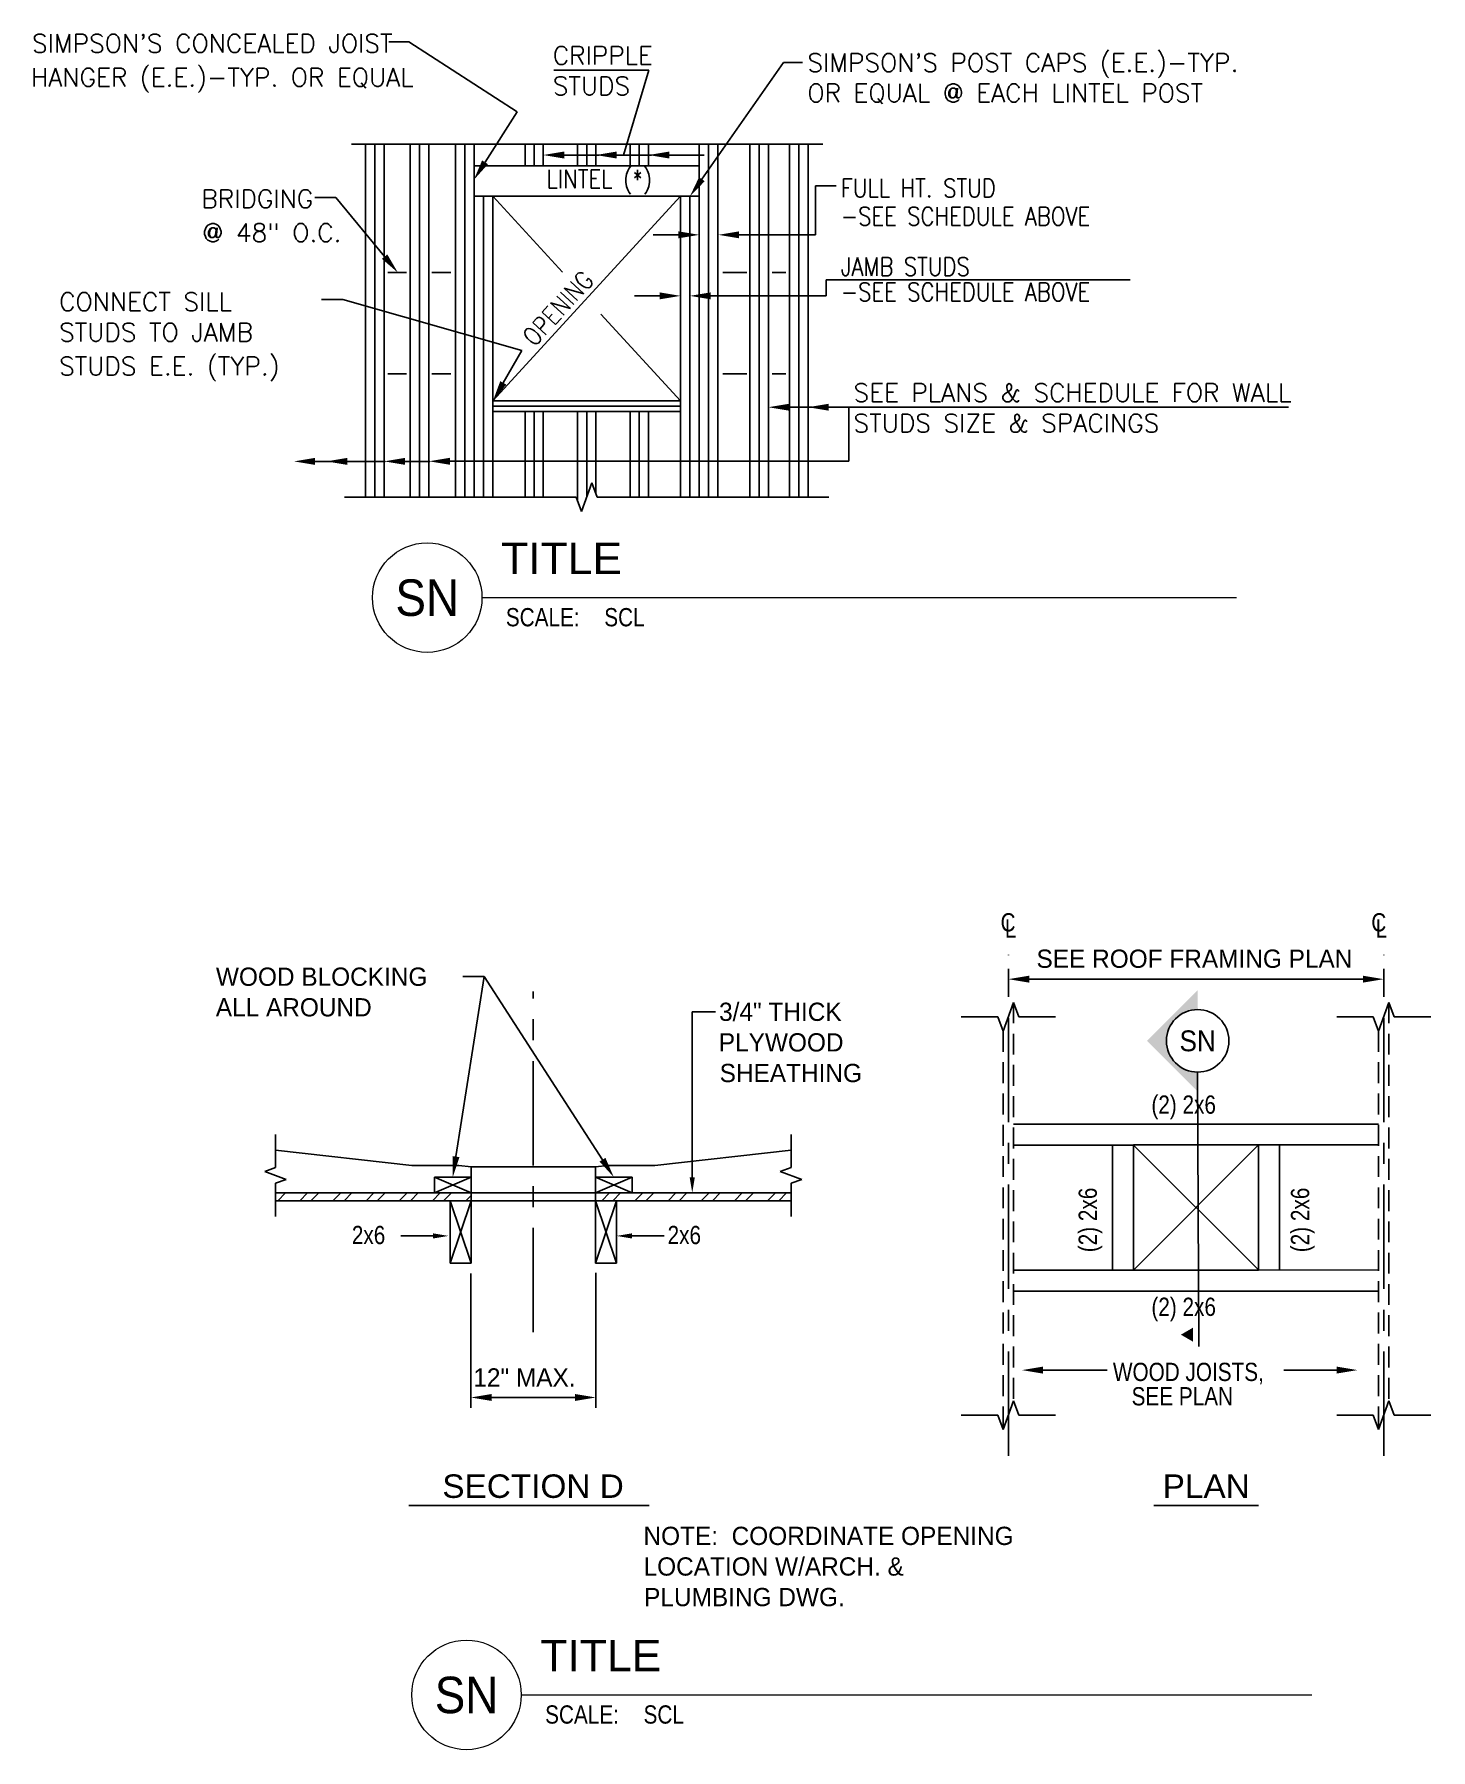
# Model space of a CAD drawing. Extents: x 4834 to 83801, y -13735 to 32221.
# Drawn here: x 10721 to 10855, y -4759.3 to -4594.9 of the extents above; entities that cross this region are included whole.
import ezdxf
from ezdxf.enums import TextEntityAlignment as Align

# ---------------------------------------------------------------- set-up
doc = ezdxf.new("R2010")
doc.units = 0
doc.header["$LTSCALE"] = 8
doc.header["$MEASUREMENT"] = 0
for name, pattern in [('CENTER', [2, 1.25, -0.25, 0.25, -0.25]), ('CENTER2', [1.125, 0.75, -0.125, 0.125, -0.125]), ('HIDDEN', [0.375, 0.25, -0.125])]:
    doc.linetypes.add(name, pattern=pattern)
doc.layers.get('0').update_dxf_attribs({"lineweight": 9})
for name, color, linetype in [('S-ANNO-TEXT', 50, 'Continuous'), ('S-DIMS', 2, 'Continuous'), ('S-GRID', 9, 'CENTER2'), ('S-MARK', 3, 'Continuous'), ('S-OPNG', 2, 'Continuous'), ('S-SECT-CSTL', 71, 'Continuous'), ('S-SECT-ELEV', 1, 'Continuous'), ('S-SECT-MISC', 134, 'Continuous'), ('s-text', 6, 'Continuous')]:
    doc.layers.add(name, color=color, linetype=linetype)
doc.styles.add('RomanS', font='romans.shx')
doc.styles.get("Standard").update_dxf_attribs({"font": 'stylu.ttf'})

msp = doc.modelspace()

# ---------------------------------------------------------------- hatches: boundary and pattern name
at = {"layer": 'S-MARK'}
msp.add_hatch(color=3, dxfattribs=at).paths.add_polyline_path([(10827.75561, -4691.36768), (10832.60385, -4696.21593), (10832.60385, -4694.36768, -1), (10832.60385, -4688.36768), (10832.60385, -4686.51944)])

# ---------------------------------------------------------------- linework, layer by layer
at = {"color": 160}
for p, q in [((10763.95684, -4648.87959), (10836.3376, -4648.87959)), ((10767.72588, -4754.07347), (10843.54035, -4754.07347))]:
    msp.add_line(p, q, dxfattribs=at)
for centre in [(10758.71088, -4648.87959), (10762.47993, -4754.07347)]:
    msp.add_circle(centre, 5.25, dxfattribs=at)
at = {"layer": 'S-ANNO-TEXT'}
for p, q in [((10756.96161, -4595.59871), (10755.03452, -4595.59871)), ((10767.34303, -4602.30786), (10756.96161, -4595.59871)), ((10785.05167, -4608.76854), (10792.89678, -4597.56593)), ((10792.89678, -4597.56593), (10794.70371, -4597.56593)), ((10779.96741, -4598.31123), (10770.83769, -4598.31123)), ((10777.52883, -4606.47259), (10779.96741, -4598.31123)), ((10764.25438, -4607.14498), (10767.34303, -4602.30786)), ((10771.84491, -4606.44838), (10775.19541, -4606.44838)), ((10776.88307, -4606.44838), (10780.23358, -4606.44838)), ((10781.92124, -4606.44838), (10785.27175, -4606.44838)), ((10795.93455, -4614.09976), (10795.93455, -4609.38811)), ((10795.93455, -4609.38811), (10797.92548, -4609.38811)), ((10749.93375, -4610.52247), (10747.94449, -4610.52247)), ((10754.62586, -4616.18823), (10749.93375, -4610.52247)), ((10782.79887, -4614.09868), (10780.38924, -4614.09868)), ((10788.62454, -4614.09976), (10795.93455, -4614.09976)), ((10796.96941, -4619.95077), (10796.96941, -4618.42889)), ((10796.96941, -4618.42889), (10826.12618, -4618.42889)), ((10750.61839, -4620.28233), (10748.5735, -4620.28233)), ((10767.7954, -4625.18669), (10750.61839, -4620.28233)), ((10781.00849, -4619.94888), (10778.59886, -4619.94888)), ((10785.90443, -4619.95077), (10796.96941, -4619.95077)), ((10766.00634, -4628.29087), (10767.7954, -4625.18669)), ((10793.4288, -4630.62538), (10795.59917, -4630.62538)), ((10797.22888, -4630.62538), (10799.39926, -4630.62538)), ((10799.15428, -4635.80932), (10799.15428, -4630.62271)), ((10799.15428, -4630.62271), (10841.30952, -4630.62271)), ((10747.93694, -4635.81636), (10750.0253, -4635.81636)), ((10751.03728, -4635.81636), (10754.67884, -4635.81636)), ((10756.58866, -4635.81636), (10758.96203, -4635.81636)), ((10760.88318, -4635.80932), (10799.15428, -4635.80932)), ((10814.44584, -4685.25628), (10814.44584, -4684.45468)), ((10850.44584, -4685.25628), (10850.44584, -4684.45468)), ((10816.44584, -4685.45468), (10848.44584, -4685.45468))]:
    msp.add_line(p, q, dxfattribs=at)
for points in [[(10771.84491, -4606.78172), (10769.84491, -4606.44838), (10771.84491, -4606.11505)], [(10776.88307, -4606.78172), (10774.88307, -4606.44838), (10776.88307, -4606.11505)], [(10781.92124, -4606.78172), (10779.92124, -4606.44838), (10781.92124, -4606.11505)], [(10764.53532, -4607.32437), (10763.17803, -4608.83065), (10763.97343, -4606.96559)], [(10785.32471, -4608.95975), (10783.90443, -4610.40678), (10784.77863, -4608.57733)], [(10782.79887, -4613.76535), (10784.79887, -4614.09868), (10782.79887, -4614.43202)], [(10788.62454, -4614.4331), (10786.62454, -4614.09976), (10788.62454, -4613.76643)], [(10754.88258, -4615.97563), (10755.90151, -4617.7286), (10754.36913, -4616.40084)], [(10781.00849, -4619.61555), (10783.00849, -4619.94888), (10781.00849, -4620.28221)], [(10785.90443, -4620.2841), (10783.90443, -4619.95077), (10785.90443, -4619.61744)], [(10766.29514, -4628.45731), (10765.00766, -4630.02368), (10765.71754, -4628.12442)], [(10793.4288, -4630.95871), (10791.4288, -4630.62538), (10793.4288, -4630.29205)], [(10797.22888, -4630.95871), (10795.22888, -4630.62538), (10797.22888, -4630.29205)], [(10747.93694, -4636.1497), (10745.93694, -4635.81636), (10747.93694, -4635.48303)], [(10751.03728, -4636.1497), (10749.03728, -4635.81636), (10751.03728, -4635.48303)], [(10756.58866, -4636.1497), (10754.58866, -4635.81636), (10756.58866, -4635.48303)], [(10760.88318, -4636.14266), (10758.88318, -4635.80932), (10760.88318, -4635.47599)]]:
    msp.add_solid(points, dxfattribs=at)
at = {"layer": 'S-ANNO-TEXT', "lineweight": 40}
for points in [[(10816.44584, -4685.12135), (10816.44584, -4685.78801), (10814.44584, -4685.45468)], [(10848.44584, -4685.12135), (10848.44584, -4685.78801), (10850.44584, -4685.45468)]]:
    msp.add_solid(points, dxfattribs=at)
at = {"layer": 'S-DIMS'}
for p, q in [((10762.884, -4713.68774), (10762.884, -4726.55768)), ((10774.884, -4713.60897), (10774.884, -4726.55768)), ((10764.884, -4725.55768), (10772.884, -4725.55768))]:
    msp.add_line(p, q, dxfattribs=at)
at = {"layer": 'S-DIMS', "lineweight": 40}
for points in [[(10764.884, -4725.22435), (10764.884, -4725.89102), (10762.884, -4725.55768)], [(10772.884, -4725.22435), (10772.884, -4725.89102), (10774.884, -4725.55768)]]:
    msp.add_solid(points, dxfattribs=at)
at = {"layer": 'S-GRID', "linetype": 'CENTER'}
for p, q in [((10814.44584, -4731.15321), (10814.44584, -4683.13603)), ((10850.44584, -4731.15321), (10850.44584, -4683.13603)), ((10768.884, -4719.30602), (10768.884, -4686.65039))]:
    msp.add_line(p, q, dxfattribs=at)
at = {"layer": 'S-MARK', "color": 160}
for p, q in [((10832.60385, -4694.36768), (10832.71841, -4720.67586)), ((10756.93975, -4735.9271), (10779.9923, -4735.9271)), ((10828.41127, -4735.9271), (10838.4527, -4735.9271))]:
    msp.add_line(p, q, dxfattribs=at)
at = {"layer": 'S-MARK', "color": 202}
msp.add_circle((10832.60385, -4691.36768), 3, dxfattribs=at)
at = {"layer": 'S-MARK', "color": 3}
msp.add_solid([(10832.16327, -4720.21286), (10830.99413, -4719.53786), (10832.16327, -4718.86286)], dxfattribs=at)
at = {"layer": 'S-OPNG'}
for p, q in [((10826.44584, -4701.34027), (10826.44584, -4713.34027)), ((10838.44584, -4701.34027), (10826.44584, -4701.34027)), ((10838.44584, -4713.34027), (10838.44584, -4701.34027)), ((10826.44584, -4713.34027), (10838.44584, -4713.34027))]:
    msp.add_line(p, q, dxfattribs=at)
at = {"layer": 'S-SECT-CSTL'}
for p, q in [((10813.94584, -4690.42509), (10814.94584, -4687.67761)), ((10814.94584, -4687.67761), (10815.44584, -4689.05135)), ((10849.94584, -4690.42509), (10850.94584, -4687.67761)), ((10850.94584, -4687.67761), (10851.44584, -4689.05135)), ((10809.93647, -4689.05135), (10813.44584, -4689.05135)), ((10813.44584, -4689.05135), (10813.94584, -4690.42509)), ((10815.44584, -4689.05135), (10818.9552, -4689.05135)), ((10845.93647, -4689.05135), (10849.44584, -4689.05135)), ((10849.44584, -4689.05135), (10849.94584, -4690.42509)), ((10851.44584, -4689.05135), (10854.9552, -4689.05135)), ((10813.94584, -4728.61369), (10814.94584, -4725.86621)), ((10814.94584, -4725.86621), (10815.44584, -4727.23995)), ((10849.94584, -4728.61369), (10850.94584, -4725.86621)), ((10850.94584, -4725.86621), (10851.44584, -4727.23995)), ((10809.93647, -4727.23995), (10813.44584, -4727.23995)), ((10813.44584, -4727.23995), (10813.94584, -4728.61369)), ((10815.44584, -4727.23995), (10818.9552, -4727.23995)), ((10845.93647, -4727.23995), (10849.44584, -4727.23995)), ((10849.44584, -4727.23995), (10849.94584, -4728.61369)), ((10851.44584, -4727.23995), (10854.9552, -4727.23995))]:
    msp.add_line(p, q, dxfattribs=at)
at = {"layer": 'S-SECT-CSTL', "color": 2, "linetype": 'HIDDEN'}
for p, q in [((10814.94771, -4687.68276), (10814.94771, -4725.87136)), ((10850.94771, -4687.68276), (10850.94771, -4725.87136)), ((10813.94396, -4690.41994), (10813.94396, -4728.60854)), ((10849.94396, -4690.41994), (10849.94396, -4728.60854))]:
    msp.add_line(p, q, dxfattribs=at)
at = {"layer": 'S-SECT-CSTL', "color": 2, "linetype": 'Continuous'}
for p, q in [((10849.94396, -4699.35794), (10814.94771, -4699.35794)), ((10826.44584, -4701.36543), (10814.94771, -4701.36543)), ((10824.43834, -4701.36543), (10824.43834, -4713.36768)), ((10826.44584, -4701.36543), (10826.44584, -4713.36768)), ((10838.44584, -4701.32844), (10849.94396, -4701.34027)), ((10838.44584, -4701.32844), (10838.44584, -4713.33068)), ((10840.45333, -4701.32844), (10840.45333, -4713.33068)), ((10826.44584, -4713.36768), (10814.94771, -4713.36768)), ((10838.44584, -4713.33068), (10849.94396, -4713.33964)), ((10849.94396, -4715.37517), (10814.94771, -4715.37517))]:
    msp.add_line(p, q, dxfattribs=at)
at = {"layer": 'S-SECT-ELEV'}
for p, q in [((10751.45003, -4605.39937), (10796.66439, -4605.39937)), ((10752.77963, -4639.26058), (10752.77963, -4605.39937)), ((10753.67556, -4639.26058), (10753.67556, -4605.39937)), ((10754.57149, -4639.26058), (10754.57149, -4605.39937)), ((10757.08735, -4639.26058), (10757.08735, -4605.39937)), ((10757.98328, -4639.26058), (10757.98328, -4605.39937)), ((10758.87922, -4639.26058), (10758.87922, -4605.39937)), ((10761.42392, -4639.26058), (10761.42392, -4605.39937)), ((10762.31985, -4639.26058), (10762.31985, -4605.39937)), ((10763.21579, -4639.26058), (10763.21579, -4605.39937)), ((10768.09491, -4605.39937), (10768.09491, -4607.4974)), ((10768.96991, -4605.39937), (10768.96991, -4607.4974)), ((10769.84491, -4605.39937), (10769.84491, -4607.4974)), ((10773.13307, -4605.39937), (10773.13307, -4607.4974)), ((10774.00807, -4605.39937), (10774.00807, -4607.4974)), ((10774.88307, -4605.39937), (10774.88307, -4607.4974)), ((10778.17124, -4605.39937), (10778.17124, -4607.4974)), ((10779.04624, -4605.39937), (10779.04624, -4607.4974)), ((10779.92124, -4605.39937), (10779.92124, -4607.4974)), ((10784.80036, -4639.26058), (10784.80036, -4605.39937)), ((10785.69629, -4639.26058), (10785.69629, -4605.39937)), ((10786.59223, -4639.26058), (10786.59223, -4605.39937)), ((10789.63693, -4639.26058), (10789.63693, -4605.39937)), ((10790.53286, -4639.26058), (10790.53286, -4605.39937)), ((10791.4288, -4639.26058), (10791.4288, -4605.39937)), ((10793.44465, -4639.26058), (10793.44465, -4605.39937)), ((10794.34059, -4639.26058), (10794.34059, -4605.39937)), ((10795.23652, -4639.26058), (10795.23652, -4605.39937)), ((10763.21579, -4607.4974), (10784.80036, -4607.4974)), ((10784.80036, -4610.40678), (10763.21579, -4610.40678)), ((10764.11172, -4639.26058), (10764.11172, -4610.40678)), ((10765.00766, -4639.26058), (10765.00766, -4610.40678)), ((10783.00849, -4639.26058), (10783.00849, -4610.40678)), ((10783.90443, -4639.26058), (10783.90443, -4610.40678)), ((10754.91994, -4617.71152), (10756.70713, -4617.71152)), ((10759.14963, -4617.71152), (10760.96769, -4617.71152)), ((10789.36652, -4617.71152), (10787.04846, -4617.71152)), ((10793.09621, -4617.71152), (10791.80902, -4617.71152)), ((10754.91994, -4627.42023), (10756.70713, -4627.42023)), ((10759.14963, -4627.42023), (10760.96769, -4627.42023)), ((10789.36652, -4627.42023), (10787.04846, -4627.42023)), ((10793.09621, -4627.42023), (10791.80902, -4627.42023)), ((10765.00766, -4630.02368), (10783.00849, -4630.02368)), ((10765.00766, -4631.02368), (10765.00766, -4630.02368)), ((10783.00849, -4630.52368), (10765.00766, -4630.52368)), ((10783.00849, -4631.02368), (10783.00849, -4630.02368)), ((10765.00766, -4631.02368), (10783.00849, -4631.02368)), ((10768.09491, -4639.26058), (10768.09491, -4631.02368)), ((10768.96991, -4639.26058), (10768.96991, -4631.02368)), ((10769.84491, -4639.26058), (10769.84491, -4631.02368)), ((10773.13307, -4639.60402), (10773.13307, -4631.02368)), ((10774.00807, -4639.26058), (10774.00807, -4631.02368)), ((10774.88307, -4638.91715), (10774.88307, -4631.02368)), ((10778.17124, -4639.26058), (10778.17124, -4631.02368)), ((10779.04624, -4639.26058), (10779.04624, -4631.02368)), ((10779.92124, -4639.26058), (10779.92124, -4631.02368)), ((10773.50807, -4640.63432), (10774.50807, -4637.88685)), ((10774.50807, -4637.88685), (10775.00807, -4639.26058)), ((10750.77963, -4639.26058), (10773.00807, -4639.26058)), ((10773.00807, -4639.26058), (10773.50807, -4640.63432)), ((10775.00807, -4639.26058), (10797.23652, -4639.26058))]:
    msp.add_line(p, q, dxfattribs=at)
at = {"layer": 'S-SECT-ELEV', "color": 1}
for p, q in [((10765.00766, -4630.02368), (10783.00849, -4610.40678)), ((10771.68116, -4617.67941), (10765.00766, -4610.40678)), ((10783.00849, -4630.02368), (10775.36662, -4621.69574))]:
    msp.add_line(p, q, dxfattribs=at)
at = {"layer": 'S-SECT-MISC', "linetype": 'Continuous'}
for p, q in [((10744.16052, -4703.52555), (10744.16052, -4700.35656)), ((10793.60748, -4703.52555), (10793.60748, -4700.35656)), ((10743.13021, -4703.90055), (10744.16052, -4703.52555)), ((10745.19082, -4704.65055), (10743.13021, -4703.90055)), ((10744.16052, -4705.02555), (10745.19082, -4704.65055)), ((10792.57717, -4703.90055), (10793.60748, -4703.52555)), ((10794.63778, -4704.65055), (10792.57717, -4703.90055)), ((10793.60748, -4705.02555), (10794.63778, -4704.65055)), ((10744.16052, -4708.19454), (10744.16052, -4705.02555)), ((10793.60748, -4708.19454), (10793.60748, -4705.02555))]:
    msp.add_line(p, q, dxfattribs=at)
at = {"layer": 'S-SECT-MISC', "color": 1}
for p, q in [((10838.44584, -4701.32844), (10826.44584, -4713.36768)), ((10826.44584, -4701.36543), (10838.44584, -4713.33068))]:
    msp.add_line(p, q, dxfattribs=at)
at = {"layer": 'S-SECT-MISC'}
for p, q in [((10757.23622, -4703.31566), (10744.16052, -4701.85656)), ((10780.53177, -4703.31566), (10793.60748, -4701.85656)), ((10761.74186, -4703.31566), (10757.23622, -4703.31566)), ((10762.90979, -4704.44454), (10759.40979, -4705.94454)), ((10759.40979, -4704.44454), (10762.90979, -4705.94454)), ((10762.90979, -4704.44454), (10759.40979, -4704.44454)), ((10759.40979, -4704.44454), (10759.40979, -4705.94454)), ((10762.90979, -4703.44912), (10761.74186, -4703.31566)), ((10762.90979, -4705.94454), (10762.90979, -4703.44912)), ((10774.8582, -4703.44912), (10762.90979, -4703.44912)), ((10762.90979, -4705.94454), (10762.90979, -4704.44454)), ((10774.8582, -4703.44912), (10776.02614, -4703.31566)), ((10774.8582, -4705.94454), (10774.8582, -4703.44912)), ((10774.8582, -4704.44454), (10778.3582, -4705.94454)), ((10778.3582, -4704.44454), (10774.8582, -4705.94454)), ((10774.8582, -4705.94454), (10774.8582, -4704.44454)), ((10774.8582, -4704.44454), (10778.3582, -4704.44454)), ((10776.02614, -4703.31566), (10780.53177, -4703.31566)), ((10778.3582, -4704.44454), (10778.3582, -4705.94454)), ((10762.90979, -4705.94454), (10744.16052, -4705.94454)), ((10759.40979, -4705.94454), (10762.90979, -4705.94454)), ((10762.90979, -4706.69454), (10762.90979, -4705.94454)), ((10762.90979, -4705.94454), (10774.8582, -4705.94454)), ((10778.3582, -4705.94454), (10774.8582, -4705.94454)), ((10774.8582, -4706.69454), (10774.8582, -4705.94454)), ((10774.8582, -4705.94454), (10793.60748, -4705.94454)), ((10744.16052, -4706.69454), (10762.90979, -4706.69454)), ((10762.90979, -4706.69454), (10760.90979, -4706.69454)), ((10760.90979, -4706.69454), (10760.90979, -4712.69454)), ((10762.90979, -4706.69454), (10760.90979, -4712.69454)), ((10762.90979, -4712.69454), (10760.90979, -4706.69454)), ((10762.90979, -4712.69454), (10762.90979, -4706.69454)), ((10762.90979, -4706.69454), (10774.8582, -4706.69454)), ((10793.60748, -4706.69454), (10774.8582, -4706.69454)), ((10774.8582, -4706.69454), (10776.8582, -4706.69454)), ((10774.8582, -4712.69454), (10774.8582, -4706.69454)), ((10774.8582, -4706.69454), (10776.8582, -4712.69454)), ((10774.8582, -4712.69454), (10776.8582, -4706.69454)), ((10776.8582, -4706.69454), (10776.8582, -4712.69454)), ((10760.90979, -4712.69454), (10762.90979, -4712.69454)), ((10776.8582, -4712.69454), (10774.8582, -4712.69454))]:
    msp.add_line(p, q, dxfattribs=at)
at = {"layer": 'S-SECT-MISC', "color": 254, "linetype": 'Continuous'}
for p, q in [((10744.3678, -4706.69454), (10745.1178, -4705.94454)), ((10746.48912, -4706.69454), (10747.23912, -4705.94454)), ((10747.54978, -4706.69454), (10748.29978, -4705.94454)), ((10749.6711, -4706.69454), (10750.4211, -4705.94454)), ((10750.73176, -4706.69454), (10751.48176, -4705.94454)), ((10752.85309, -4706.69454), (10753.60309, -4705.94454)), ((10753.91375, -4706.69454), (10754.66375, -4705.94454)), ((10756.03507, -4706.69454), (10756.78507, -4705.94454)), ((10757.09573, -4706.69454), (10757.84573, -4705.94454)), ((10759.21705, -4706.69454), (10759.96705, -4705.94454)), ((10760.27771, -4706.69454), (10761.02771, -4705.94454)), ((10762.39903, -4706.69454), (10762.90979, -4706.18377)), ((10775.45036, -4706.69454), (10776.20036, -4705.94454)), ((10776.51102, -4706.69454), (10777.26102, -4705.94454)), ((10778.63234, -4706.69454), (10779.38234, -4705.94454)), ((10779.693, -4706.69454), (10780.443, -4705.94454)), ((10781.81432, -4706.69454), (10782.56432, -4705.94454)), ((10782.87498, -4706.69454), (10783.62498, -4705.94454)), ((10784.9963, -4706.69454), (10785.7463, -4705.94454)), ((10786.05696, -4706.69454), (10786.80696, -4705.94454)), ((10788.17828, -4706.69454), (10788.92828, -4705.94454)), ((10789.23894, -4706.69454), (10789.98894, -4705.94454)), ((10791.36026, -4706.69454), (10792.11026, -4705.94454)), ((10792.42092, -4706.69454), (10793.17092, -4705.94454))]:
    msp.add_line(p, q, dxfattribs=at)
at = {"layer": 's-text'}
for p, q in [((10761.46767, -4702.46838), (10764.16021, -4685.18624)), ((10764.16021, -4685.18624), (10762.14104, -4685.18624)), ((10764.16021, -4685.18624), (10764.16021, -4685.18624)), ((10775.52252, -4702.76487), (10764.16021, -4685.18624)), ((10784.12936, -4704.44454), (10784.12936, -4688.5865)), ((10784.12936, -4688.5865), (10786.35267, -4688.5865)), ((10759.25141, -4710.0701), (10756.17632, -4710.0701)), ((10778.3582, -4710.0701), (10781.4333, -4710.0701)), ((10817.76111, -4722.93254), (10823.93542, -4722.93254)), ((10845.94302, -4722.93254), (10840.87123, -4722.93254))]:
    msp.add_line(p, q, dxfattribs=at)
for points in [[(10761.79703, -4702.51969), (10761.15979, -4704.44454), (10761.13831, -4702.41706)], [(10775.80246, -4702.58392), (10776.6082, -4704.44454), (10775.24257, -4702.94582)], [(10784.37936, -4704.44454), (10784.12936, -4705.94454), (10783.87936, -4704.44454)], [(10759.25141, -4709.8201), (10760.75141, -4710.0701), (10759.25141, -4710.3201)], [(10778.3582, -4710.3201), (10776.8582, -4710.0701), (10778.3582, -4709.8201)], [(10817.76111, -4723.26588), (10815.76111, -4722.93254), (10817.76111, -4722.59921)], [(10845.94302, -4722.59921), (10847.94302, -4722.93254), (10845.94302, -4723.26588)]]:
    msp.add_solid(points, dxfattribs=at)

# ---------------------------------------------------------------- texts
at = {"color": 2, "width": 0.85}
for p in [(10766.2504, -4651.62982), (10770.01944, -4756.82371)]:
    msp.add_text('SCALE:', height=1.75, dxfattribs=at).set_placement(p)
at = {"color": 210, "lineweight": 30, "width": 1.0625, "flags": 104}
for p in [(10765.79012, -4643.61126), (10769.55917, -4748.80514)]:
    msp.add_attdef('TITLE', text='', height=3, dxfattribs=at).set_placement(p, align=Align.TOP_LEFT)
at = {"color": 3, "width": 0.9375}
for p in [(10758.71088, -4648.87959), (10762.47993, -4754.07347)]:
    msp.add_attdef('SN', text='1', height=3.5, dxfattribs=at).set_placement(p, align=Align.MIDDLE)
at = {"color": 2, "width": 0.85}
for p in [(10775.68998, -4651.62982), (10779.45902, -4756.82371)]:
    msp.add_attdef('SCL', p, 'N.T.S.', height=1.75, dxfattribs=at)
at = {"layer": 'S-ANNO-TEXT', "style": 'RomanS'}
for s, p in [("SIMPSON'S CONCEALED JOIST", (10720.80712, -4596.62519)), ('CRIPPLE', (10770.75126, -4597.7787)), ('HANGER (E.E.)-TYP. OR EQUAL', (10720.72379, -4599.87519)), ("SIMPSON'S POST CAPS (E.E.)-TYP.", (10795.17335, -4598.46171)), ('STUDS', (10770.75126, -4600.69537)), ('OR EQUAL @ EACH LINTEL POST', (10795.17335, -4601.37837)), ('BRIDGING', (10737.05609, -4611.52085)), ('@ 48" O.C.', (10737.13942, -4614.77085)), ('CONNECT SILL', (10723.40244, -4621.39223)), ('STUDS TO JAMB', (10723.40244, -4624.3089)), ('STUDS E.E. (TYP.)', (10723.40244, -4627.5589)), ('SEE PLANS & SCHEDULE FOR WALL', (10799.60252, -4630.11026)), ('STUDS SIZE & SPACINGS', (10799.60252, -4633.02693))]:
    msp.add_text(s, height=1.75, dxfattribs=at).set_placement(p)
at = {"layer": 'S-ANNO-TEXT', "style": 'RomanS', "width": 0.85}
for s, p in [('LINTEL (*)', (10770.15928, -4609.62348)), ('FULL HT. STUD', (10798.38125, -4610.49597)), ('-SEE SCHEDULE ABOVE', (10798.38125, -4613.19015)), ('JAMB STUDS', (10798.38125, -4618.01424)), ('-SEE SCHEDULE ABOVE', (10798.38125, -4620.44286))]:
    msp.add_text(s, height=1.75, dxfattribs=at).set_placement(p)
msp.add_text('OPENING', height=1.75, rotation=47.514909, dxfattribs=at).set_placement((10768.99459, -4624.91775))
at = {"layer": 'S-ANNO-TEXT', "color": 50}
for s, p in [('SEE ROOF FRAMING PLAN', (10817.14743, -4684.36885)), ('WOOD BLOCKING', (10738.445, -4686.09409)), ('ALL AROUND', (10738.43347, -4689.02613)), ('3/4" THICK', (10786.70225, -4689.45748)), ('PLYWOOD', (10786.67663, -4692.38952)), ('SHEATHING', (10786.75734, -4695.32668)), ('NOTE:  COORDINATE OPENING', (10779.45304, -4739.69965)), ('LOCATION W/ARCH. &', (10779.46073, -4742.63426)), ('PLUMBING DWG.', (10779.51326, -4745.5663))]:
    msp.add_text(s, height=1.75, dxfattribs=at).set_placement(p)
at = {"layer": 'S-ANNO-TEXT', "color": 50, "width": 0.85}
for s, p in [('(2) 2x6', (10828.16652, -4698.35369)), ('2x6', (10751.47961, -4710.85712)), ('(2) 2x6', (10828.16652, -4717.73887)), ('WOOD JOISTS,', (10824.47497, -4723.98043)), ('SEE PLAN', (10826.26612, -4726.3171))]:
    msp.add_text(s, height=1.75, dxfattribs=at).set_placement(p)
at = {"layer": 'S-DIMS', "color": 50}
msp.add_text('12" MAX.', height=1.75, dxfattribs=at).set_placement((10763.135, -4724.51285))
at = {"layer": 'S-MARK', "color": 210, "width": 1.0625}
for s, p in [('SECTION D', (10768.86015, -4734.05841)), ('PLAN', (10833.42551, -4734.05841))]:
    msp.add_text(s, height=2.25, dxfattribs=at).set_placement(p, align=Align.MIDDLE)
at = {"layer": 'S-MARK', "color": 33, "width": 0.9375}
msp.add_attdef('SN', text='1', height=2, dxfattribs=at).set_placement((10832.60385, -4691.36768), align=Align.MIDDLE)
at = {"layer": 's-text', "width": 0.85}
for s, p in [('C', (10813.69797, -4680.88202)), ('L', (10814.1116, -4681.47218)), ('C', (10849.25423, -4680.88202)), ('L', (10849.66786, -4681.47218)), ('2x6', (10781.76231, -4710.85712))]:
    msp.add_text(s, height=1.75, dxfattribs=at).set_placement(p)
for p in [(10822.93855, -4711.63455), (10843.29831, -4711.63455)]:
    msp.add_text('(2) 2x6', height=1.75, rotation=90, dxfattribs=at).set_placement(p)

doc.saveas('drawing.dxf')
